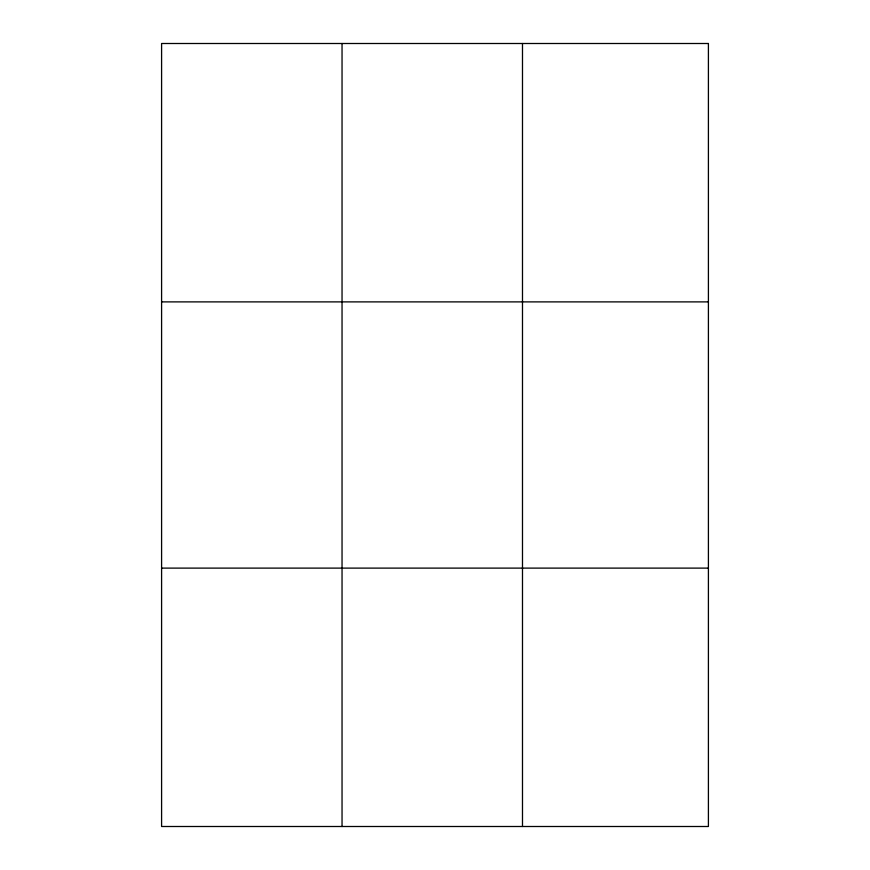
<?xml version="1.0" encoding="UTF-8"?>
<svg xmlns="http://www.w3.org/2000/svg" width="870" height="870" viewBox="0 0 870 870"><rect width="100%" height="100%" fill="white"/><g stroke="black" fill="none" stroke-linecap="round" stroke-linejoin="round"><path stroke-width="1.3" d="M342.04 43.5L342.04 826.5M522.489 43.5L522.489 826.5M161.592 301.89L708.408 301.89M161.592 568.11L708.408 568.11M708.408 43.5L708.408 826.5L161.592 826.5L161.592 43.5L708.408 43.5"/></g></svg>
